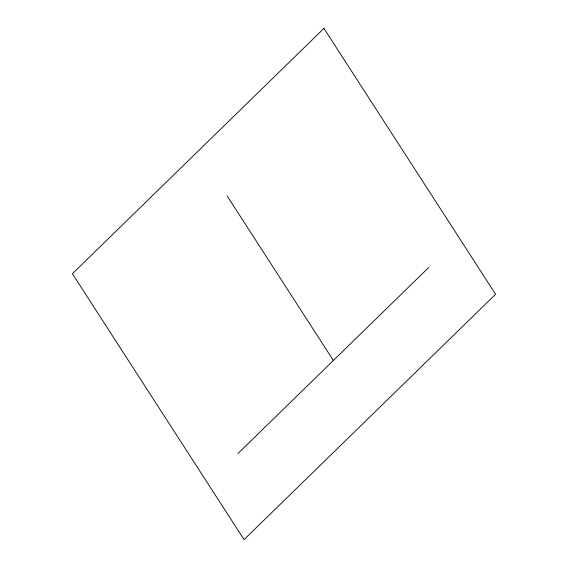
<?xml version="1.0" encoding="UTF-8"?>
<svg xmlns="http://www.w3.org/2000/svg" width="568" height="568" viewBox="0 0 568 568"><rect width="100%" height="100%" fill="white"/><g stroke="black" fill="none" stroke-linecap="round" stroke-linejoin="round"><path stroke-width="0.85" d="M237.9 453.598L428.861 267.351M227.236 196.095L333.38 360.474M323.938 28.4L72.385 273.74L244.062 539.6L495.615 294.26L323.938 28.4"/></g></svg>
